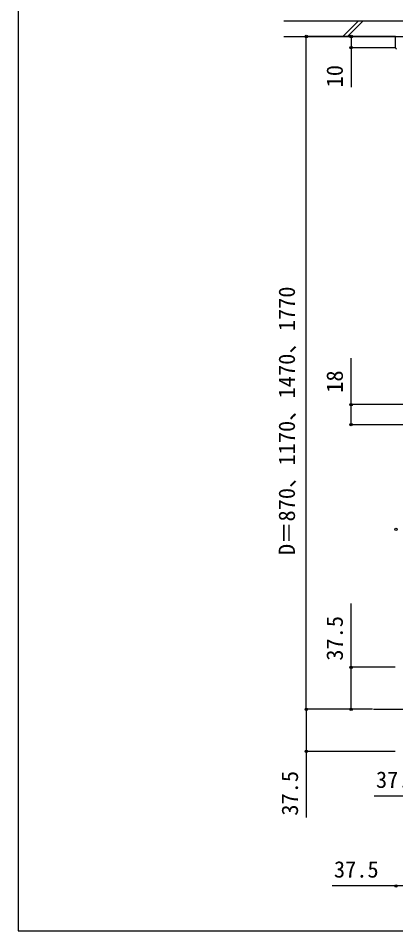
# Model space of a CAD drawing. Units: millimetres, scale not verified. Extents: x -875 to 875, y -1305 to 1297.
# Drawn here: x -875 to -538, y -1305 to -491 of the extents above; entities that cross this region are included whole.
import ezdxf
from ezdxf.enums import TextEntityAlignment as Align

# ---------------------------------------------------------------- set-up
doc = ezdxf.new("R2010")
doc.units = ezdxf.units.MM
doc.header["$LTSCALE"] = 8
for name, color, linetype in [('0-4_YKK_12', 2, 'Continuous'), ('0-5_YKK_13', 4, 'Continuous'), ('0-6_YKK_D', 6, 'Continuous'), ('0-7_YKK_ZWAK', 7, 'Continuous'), ('0-8_YSS_K', 3, 'Continuous')]:
    doc.layers.add(name, color=color, linetype=linetype)
doc.styles.add('ＭＳ ゴシック', font='')
doc.styles.get('ＭＳ ゴシック').set_extended_font_data('MS Gothic')

msp = doc.modelspace()

# ---------------------------------------------------------------- linework, layer by layer
at = {"layer": '0-4_YKK_12'}
msp.add_line((-558, -1107.2), (557, -1107.2), dxfattribs=at)
at = {"layer": '0-5_YKK_13'}
for p, q in [((-538.5, -507.2), (-462.5, -507.2)), ((-538.5, -517.202), (-538.5, -507.2))]:
    msp.add_line(p, q, dxfattribs=at)
msp.add_ellipse((-537.498, -517.198), major_axis=(-0.71, -0.71), ratio=0.99628, start_param=5.4996506, end_param=7.06672, dxfattribs=at)
at = {"layer": '0-6_YKK_D'}
for p, q in [((-538.7, -507.2), (-619, -507.2)), ((-618, -1107.2), (-618, -507.2)), ((-538.4, -507.2), (-579, -507.2)), ((-538.5, -517.2), (-579, -517.2)), ((-526.454, -835.45), (-579, -835.45)), ((-526.454, -853.45), (-579, -853.45)), ((-538.7, -1069.7), (-579, -1069.7)), ((-559, -1107.2), (-619, -1107.2)), ((-559, -1107.2), (-619, -1107.2)), ((-559, -1107.2), (-579, -1107.2)), ((-538.7, -1144.7), (-619, -1144.7))]:
    msp.add_line(p, q, dxfattribs=at)
for points in [[(-578, -507.2), (-578, -517.2), (-578, -552.5)], [(-578, -853.45), (-578, -835.45), (-578, -794.191)], [(-578, -1107.2), (-578, -1069.7), (-578, -1012.809)], [(-618, -1107.2), (-618, -1144.7), (-618, -1203.591)], [(-463, -1184.7), (-500.5, -1184.7), (-557.391, -1184.7)], [(-500.5, -1264.7), (-538, -1264.7), (-594.891, -1264.7)]]:
    msp.add_lwpolyline(points, dxfattribs=at)
for centre in [(-618, -507.2), (-578, -507.2), (-578, -517.2), (-578, -835.45), (-578, -853.45), (-538, -946.7), (-578, -1069.7), (-618, -1107.2), (-618, -1107.2), (-578, -1107.2), (-618, -1144.7), (-538, -1264.7)]:
    msp.add_circle(centre, 1.075, dxfattribs=at)
at = {"layer": '0-7_YKK_ZWAK'}
msp.add_line((-875, 1245.3), (-875, -1304.7), dxfattribs=at)
msp.add_lwpolyline([(-875, -1304.7), (875, -1304.7), (875, 1245.3)], dxfattribs=at)
at = {"layer": '0-8_YSS_K'}
for p, q in [((-638, -493.2), (637, -493.2)), ((-585.532, -507.2), (-571.532, -493.2)), ((-581.289, -507.2), (-567.289, -493.2)), ((-638, -507.2), (637, -507.2))]:
    msp.add_line(p, q, dxfattribs=at)

# ---------------------------------------------------------------- texts
at = {"layer": '0-6_YKK_D', "style": 'ＭＳ ゴシック'}
for s, p in [('10', (-581, -552.568)), ('D＝870、1170、1470、1770', (-623.727, -969.7)), ('18', (-581, -824.918)), ('37.5', (-581, -1063.877)), ('37.5', (-621, -1202.068))]:
    msp.add_text(s, height=14.66, rotation=90, dxfattribs=at).set_placement(p, align=Align.BOTTOM_LEFT)
for p in [(-555.868, -1181.7), (-593.368, -1261.7)]:
    msp.add_text('37.5', height=14.66, dxfattribs=at).set_placement(p, align=Align.BOTTOM_LEFT)

doc.saveas('drawing.dxf')
